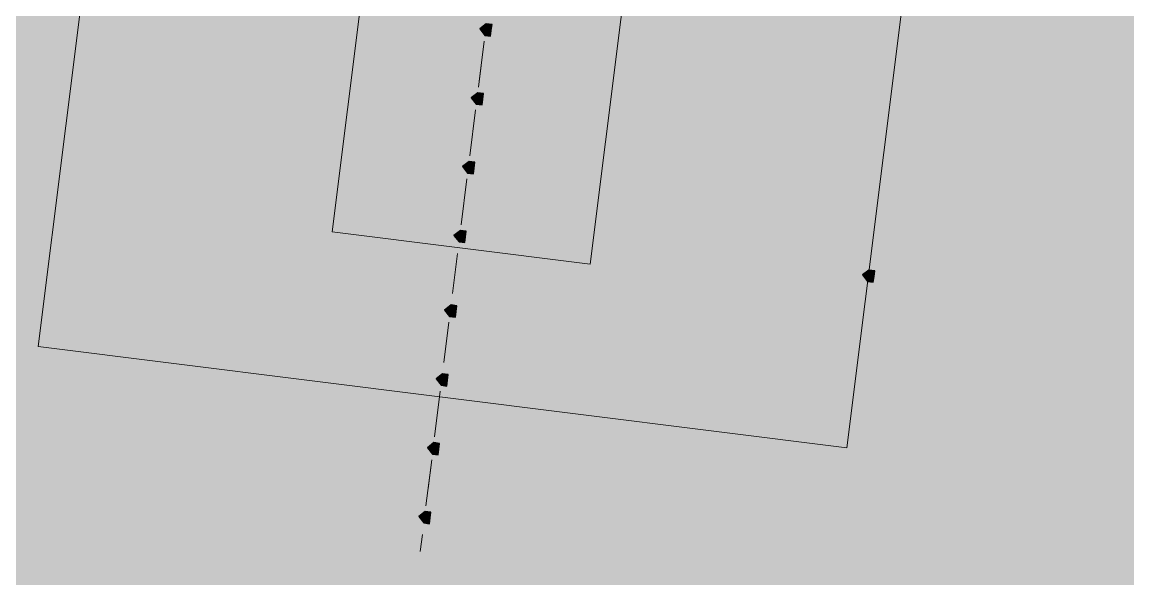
# Model space of a CAD drawing. Header units: metres. Extents: x -4 to 509425, y 7549 to 4732445.
# Drawn here: x 476040.436 to 476042.056, y 4719727.924 to 4719728.74 of the extents above; entities that cross this region are included whole.
import ezdxf

# ---------------------------------------------------------------- set-up
doc = ezdxf.new("R2010")
doc.units = ezdxf.units.M
doc.header["$LTSCALE"] = 0.01
doc.header["$MEASUREMENT"] = 0
doc.layers.get('0').update_dxf_attribs({"lineweight": 0})
doc.layers.add('_SUBESTACIÓN', color=1, linetype='Continuous')
doc.layers.add('SUBESTACION LA VID', color=253, linetype='Continuous')

# ---------------------------------------------------------------- blocks, each defined once
blk = doc.blocks.new('A$Cfff6051d')
at = {"layer": 'SUBESTACION LA VID', "transparency": 33554687}
h = blk.add_hatch(color=256, dxfattribs=at)
h.dxf.hatch_style = 2
h.paths.add_polyline_path([(476041.1232, 4719728.7276), (476041.1243, 4719728.736), (476041.1159, 4719728.7371), (476041.1064, 4719728.7298), (476041.1138, 4719728.7203), (476041.1222, 4719728.7192)])
h = blk.add_hatch(color=256, dxfattribs=at)
h.dxf.hatch_style = 2
h.paths.add_polyline_path([(476041.1232, 4719728.7276), (476041.1243, 4719728.736), (476041.1159, 4719728.7371), (476041.1064, 4719728.7298), (476041.1138, 4719728.7203), (476041.1222, 4719728.7192)])
h = blk.add_hatch(color=256, dxfattribs=at)
h.dxf.hatch_style = 2
h.paths.add_polyline_path([(476041.1232, 4719728.7276), (476041.1243, 4719728.736), (476041.1159, 4719728.7371), (476041.1064, 4719728.7298), (476041.1138, 4719728.7203), (476041.1222, 4719728.7192)])
h = blk.add_hatch(color=256, dxfattribs=at)
h.dxf.hatch_style = 2
h.paths.add_polyline_path([(476041.1106, 4719728.6268), (476041.1117, 4719728.6352), (476041.1033, 4719728.6363), (476041.0938, 4719728.6289), (476041.1012, 4719728.6195), (476041.1096, 4719728.6184)])
h = blk.add_hatch(color=256, dxfattribs=at)
h.dxf.hatch_style = 2
h.paths.add_polyline_path([(476041.1106, 4719728.6268), (476041.1117, 4719728.6352), (476041.1033, 4719728.6363), (476041.0938, 4719728.6289), (476041.1012, 4719728.6195), (476041.1096, 4719728.6184)])
h = blk.add_hatch(color=256, dxfattribs=at)
h.dxf.hatch_style = 2
h.paths.add_polyline_path([(476041.1106, 4719728.6268), (476041.1117, 4719728.6352), (476041.1033, 4719728.6363), (476041.0938, 4719728.6289), (476041.1012, 4719728.6195), (476041.1096, 4719728.6184)])
h = blk.add_hatch(color=256, dxfattribs=at)
h.dxf.hatch_style = 2
h.paths.add_polyline_path([(476041.098, 4719728.526), (476041.099, 4719728.5344), (476041.0906, 4719728.5355), (476041.0812, 4719728.5281), (476041.0885, 4719728.5187), (476041.0969, 4719728.5176)])
h = blk.add_hatch(color=256, dxfattribs=at)
h.dxf.hatch_style = 2
h.paths.add_polyline_path([(476041.098, 4719728.526), (476041.099, 4719728.5344), (476041.0906, 4719728.5355), (476041.0812, 4719728.5281), (476041.0885, 4719728.5187), (476041.0969, 4719728.5176)])
h = blk.add_hatch(color=256, dxfattribs=at)
h.dxf.hatch_style = 2
h.paths.add_polyline_path([(476041.098, 4719728.526), (476041.099, 4719728.5344), (476041.0906, 4719728.5355), (476041.0812, 4719728.5281), (476041.0885, 4719728.5187), (476041.0969, 4719728.5176)])
h = blk.add_hatch(color=256, dxfattribs=at)
h.dxf.hatch_style = 2
h.paths.add_polyline_path([(476041.0853, 4719728.4252), (476041.0864, 4719728.4336), (476041.078, 4719728.4347), (476041.0685, 4719728.4273), (476041.0759, 4719728.4179), (476041.0843, 4719728.4168)])
h = blk.add_hatch(color=256, dxfattribs=at)
h.dxf.hatch_style = 2
h.paths.add_polyline_path([(476041.0853, 4719728.4252), (476041.0864, 4719728.4336), (476041.078, 4719728.4347), (476041.0685, 4719728.4273), (476041.0759, 4719728.4179), (476041.0843, 4719728.4168)])
h = blk.add_hatch(color=256, dxfattribs=at)
h.dxf.hatch_style = 2
h.paths.add_polyline_path([(476041.0853, 4719728.4252), (476041.0864, 4719728.4336), (476041.078, 4719728.4347), (476041.0685, 4719728.4273), (476041.0759, 4719728.4179), (476041.0843, 4719728.4168)])
h = blk.add_hatch(color=256, dxfattribs=at)
h.dxf.hatch_style = 2
h.paths.add_polyline_path([(476041.6839, 4719728.3673), (476041.6849, 4719728.3757), (476041.6765, 4719728.3767), (476041.6671, 4719728.3694), (476041.6744, 4719728.3599), (476041.6828, 4719728.3589)])
h = blk.add_hatch(color=256, dxfattribs=at)
h.dxf.hatch_style = 2
h.paths.add_polyline_path([(476041.6839, 4719728.3673), (476041.6849, 4719728.3757), (476041.6765, 4719728.3767), (476041.6671, 4719728.3694), (476041.6744, 4719728.3599), (476041.6828, 4719728.3589)])
h = blk.add_hatch(color=256, dxfattribs=at)
h.dxf.hatch_style = 2
h.paths.add_polyline_path([(476041.0716, 4719728.316), (476041.0727, 4719728.3244), (476041.0643, 4719728.3255), (476041.0548, 4719728.3181), (476041.0622, 4719728.3087), (476041.0706, 4719728.3076)])
h = blk.add_hatch(color=256, dxfattribs=at)
h.dxf.hatch_style = 2
h.paths.add_polyline_path([(476041.0716, 4719728.316), (476041.0727, 4719728.3244), (476041.0643, 4719728.3255), (476041.0548, 4719728.3181), (476041.0622, 4719728.3087), (476041.0706, 4719728.3076)])
h = blk.add_hatch(color=256, dxfattribs=at)
h.dxf.hatch_style = 2
h.paths.add_polyline_path([(476041.0716, 4719728.316), (476041.0727, 4719728.3244), (476041.0643, 4719728.3255), (476041.0548, 4719728.3181), (476041.0622, 4719728.3087), (476041.0706, 4719728.3076)])
h = blk.add_hatch(color=256, dxfattribs=at)
h.dxf.hatch_style = 2
h.paths.add_polyline_path([(476041.059, 4719728.2152), (476041.0601, 4719728.2236), (476041.0517, 4719728.2247), (476041.0422, 4719728.2173), (476041.0496, 4719728.2079), (476041.058, 4719728.2068)])
h = blk.add_hatch(color=256, dxfattribs=at)
h.dxf.hatch_style = 2
h.paths.add_polyline_path([(476041.059, 4719728.2152), (476041.0601, 4719728.2236), (476041.0517, 4719728.2247), (476041.0422, 4719728.2173), (476041.0496, 4719728.2079), (476041.058, 4719728.2068)])
h = blk.add_hatch(color=256, dxfattribs=at)
h.dxf.hatch_style = 2
h.paths.add_polyline_path([(476041.059, 4719728.2152), (476041.0601, 4719728.2236), (476041.0517, 4719728.2247), (476041.0422, 4719728.2173), (476041.0496, 4719728.2079), (476041.058, 4719728.2068)])
h = blk.add_hatch(color=256, dxfattribs=at)
h.dxf.hatch_style = 2
h.paths.add_polyline_path([(476041.0464, 4719728.1144), (476041.0474, 4719728.1228), (476041.039, 4719728.1239), (476041.0296, 4719728.1165), (476041.0369, 4719728.1071), (476041.0453, 4719728.106)])
h = blk.add_hatch(color=256, dxfattribs=at)
h.dxf.hatch_style = 2
h.paths.add_polyline_path([(476041.0464, 4719728.1144), (476041.0474, 4719728.1228), (476041.039, 4719728.1239), (476041.0296, 4719728.1165), (476041.0369, 4719728.1071), (476041.0453, 4719728.106)])
h = blk.add_hatch(color=256, dxfattribs=at)
h.dxf.hatch_style = 2
h.paths.add_polyline_path([(476041.0464, 4719728.1144), (476041.0474, 4719728.1228), (476041.039, 4719728.1239), (476041.0296, 4719728.1165), (476041.0369, 4719728.1071), (476041.0453, 4719728.106)])
h = blk.add_hatch(color=256, dxfattribs=at)
h.dxf.hatch_style = 2
h.paths.add_polyline_path([(476041.0337, 4719728.0136), (476041.0348, 4719728.022), (476041.0264, 4719728.0231), (476041.0169, 4719728.0157), (476041.0243, 4719728.0063), (476041.0327, 4719728.0052)])
h = blk.add_hatch(color=256, dxfattribs=at)
h.dxf.hatch_style = 2
h.paths.add_polyline_path([(476041.0337, 4719728.0136), (476041.0348, 4719728.022), (476041.0264, 4719728.0231), (476041.0169, 4719728.0157), (476041.0243, 4719728.0063), (476041.0327, 4719728.0052)])
at = {"layer": 'SUBESTACION LA VID', "lineweight": 15}
for p, q in [((476041.1043, 4719728.6447), (476041.1127, 4719728.7119)), ((476041.1127, 4719728.7119), (476041.1054, 4719728.6531)), ((476041.1127, 4719728.7119), (476041.1054, 4719728.6531)), ((476041.1001, 4719728.6111), (476041.0917, 4719728.5439)), ((476041.1001, 4719728.6111), (476041.0917, 4719728.5439)), ((476041.0917, 4719728.5439), (476041.1001, 4719728.6111)), ((476041.0875, 4719728.5103), (476041.079, 4719728.4431)), ((476041.0875, 4719728.5103), (476041.079, 4719728.4431)), ((476041.079, 4719728.4431), (476041.0875, 4719728.5103)), ((476041.0738, 4719728.4011), (476041.0664, 4719728.3423)), ((476041.0738, 4719728.4011), (476041.0664, 4719728.3423)), ((476041.0664, 4719728.3423), (476041.0738, 4719728.4011)), ((476041.0611, 4719728.3003), (476041.0538, 4719728.2415)), ((476041.0611, 4719728.3003), (476041.0538, 4719728.2415)), ((476041.0538, 4719728.2415), (476041.0611, 4719728.3003)), ((476041.0485, 4719728.1995), (476041.0401, 4719728.1323)), ((476041.0485, 4719728.1995), (476041.0401, 4719728.1323)), ((476041.0401, 4719728.1323), (476041.0485, 4719728.1995)), ((476041.0359, 4719728.0987), (476041.0274, 4719728.0315)), ((476041.0359, 4719728.0987), (476041.0274, 4719728.0315)), ((476041.0306, 4719728.0567), (476041.0359, 4719728.0987)), ((476041.0222, 4719727.9895), (476041.019, 4719727.9643)), ((476041.0222, 4719727.9895), (476041.019, 4719727.9643))]:
    blk.add_line(p, q, dxfattribs=at)
for points in [[(476041.2936, 4719729.4742), (476041.4028, 4719729.4605), (476041.268, 4719728.3853), (476040.89, 4719728.4327), (476041.0248, 4719729.5079), (476041.134, 4719729.4942)], [(476041.2936, 4719729.4742), (476041.4028, 4719729.4605), (476041.268, 4719728.3853), (476040.89, 4719728.4327), (476041.0248, 4719729.5079), (476041.134, 4719729.4942)], [(476041.3217, 4719728.8137), (476041.725, 4719728.7631), (476041.6439, 4719728.1163), (476040.4594, 4719728.2648), (476040.5405, 4719728.9116), (476040.9437, 4719728.8611)], [(476041.3217, 4719728.8137), (476041.725, 4719728.7631), (476041.6439, 4719728.1163), (476040.4594, 4719728.2648), (476040.5405, 4719728.9116), (476040.9437, 4719728.8611)]]:
    blk.add_lwpolyline(points, dxfattribs=at)
at = {"layer": 'SUBESTACION LA VID'}
for points in [[(476041.1232, 4719728.7276), (476041.1243, 4719728.736), (476041.1159, 4719728.7371), (476041.1064, 4719728.7298), (476041.1138, 4719728.7203), (476041.1222, 4719728.7192)], [(476041.1232, 4719728.7276), (476041.1243, 4719728.736), (476041.1159, 4719728.7371), (476041.1064, 4719728.7298), (476041.1138, 4719728.7203), (476041.1222, 4719728.7192)], [(476041.1232, 4719728.7276), (476041.1243, 4719728.736), (476041.1159, 4719728.7371), (476041.1064, 4719728.7298), (476041.1138, 4719728.7203), (476041.1222, 4719728.7192)], [(476041.1106, 4719728.6268), (476041.1117, 4719728.6352), (476041.1033, 4719728.6363), (476041.0938, 4719728.6289), (476041.1012, 4719728.6195), (476041.1096, 4719728.6184)], [(476041.1106, 4719728.6268), (476041.1117, 4719728.6352), (476041.1033, 4719728.6363), (476041.0938, 4719728.6289), (476041.1012, 4719728.6195), (476041.1096, 4719728.6184)], [(476041.1106, 4719728.6268), (476041.1117, 4719728.6352), (476041.1033, 4719728.6363), (476041.0938, 4719728.6289), (476041.1012, 4719728.6195), (476041.1096, 4719728.6184)], [(476041.098, 4719728.526), (476041.099, 4719728.5344), (476041.0906, 4719728.5355), (476041.0812, 4719728.5281), (476041.0885, 4719728.5187), (476041.0969, 4719728.5176)], [(476041.098, 4719728.526), (476041.099, 4719728.5344), (476041.0906, 4719728.5355), (476041.0812, 4719728.5281), (476041.0885, 4719728.5187), (476041.0969, 4719728.5176)], [(476041.098, 4719728.526), (476041.099, 4719728.5344), (476041.0906, 4719728.5355), (476041.0812, 4719728.5281), (476041.0885, 4719728.5187), (476041.0969, 4719728.5176)], [(476041.0853, 4719728.4252), (476041.0864, 4719728.4336), (476041.078, 4719728.4347), (476041.0685, 4719728.4273), (476041.0759, 4719728.4179), (476041.0843, 4719728.4168)], [(476041.0853, 4719728.4252), (476041.0864, 4719728.4336), (476041.078, 4719728.4347), (476041.0685, 4719728.4273), (476041.0759, 4719728.4179), (476041.0843, 4719728.4168)], [(476041.0853, 4719728.4252), (476041.0864, 4719728.4336), (476041.078, 4719728.4347), (476041.0685, 4719728.4273), (476041.0759, 4719728.4179), (476041.0843, 4719728.4168)], [(476041.6839, 4719728.3673), (476041.6849, 4719728.3757), (476041.6765, 4719728.3767), (476041.6671, 4719728.3694), (476041.6744, 4719728.3599), (476041.6828, 4719728.3589)], [(476041.6839, 4719728.3673), (476041.6849, 4719728.3757), (476041.6765, 4719728.3767), (476041.6671, 4719728.3694), (476041.6744, 4719728.3599), (476041.6828, 4719728.3589)], [(476041.0716, 4719728.316), (476041.0727, 4719728.3244), (476041.0643, 4719728.3255), (476041.0548, 4719728.3181), (476041.0622, 4719728.3087), (476041.0706, 4719728.3076)], [(476041.0716, 4719728.316), (476041.0727, 4719728.3244), (476041.0643, 4719728.3255), (476041.0548, 4719728.3181), (476041.0622, 4719728.3087), (476041.0706, 4719728.3076)], [(476041.0716, 4719728.316), (476041.0727, 4719728.3244), (476041.0643, 4719728.3255), (476041.0548, 4719728.3181), (476041.0622, 4719728.3087), (476041.0706, 4719728.3076)], [(476041.059, 4719728.2152), (476041.0601, 4719728.2236), (476041.0517, 4719728.2247), (476041.0422, 4719728.2173), (476041.0496, 4719728.2079), (476041.058, 4719728.2068)], [(476041.059, 4719728.2152), (476041.0601, 4719728.2236), (476041.0517, 4719728.2247), (476041.0422, 4719728.2173), (476041.0496, 4719728.2079), (476041.058, 4719728.2068)], [(476041.059, 4719728.2152), (476041.0601, 4719728.2236), (476041.0517, 4719728.2247), (476041.0422, 4719728.2173), (476041.0496, 4719728.2079), (476041.058, 4719728.2068)], [(476041.0464, 4719728.1144), (476041.0474, 4719728.1228), (476041.039, 4719728.1239), (476041.0296, 4719728.1165), (476041.0369, 4719728.1071), (476041.0453, 4719728.106)], [(476041.0464, 4719728.1144), (476041.0474, 4719728.1228), (476041.039, 4719728.1239), (476041.0296, 4719728.1165), (476041.0369, 4719728.1071), (476041.0453, 4719728.106)], [(476041.0464, 4719728.1144), (476041.0474, 4719728.1228), (476041.039, 4719728.1239), (476041.0296, 4719728.1165), (476041.0369, 4719728.1071), (476041.0453, 4719728.106)], [(476041.0337, 4719728.0136), (476041.0348, 4719728.022), (476041.0264, 4719728.0231), (476041.0169, 4719728.0157), (476041.0243, 4719728.0063), (476041.0327, 4719728.0052)], [(476041.0337, 4719728.0136), (476041.0348, 4719728.022), (476041.0264, 4719728.0231), (476041.0169, 4719728.0157), (476041.0243, 4719728.0063), (476041.0327, 4719728.0052)]]:
    blk.add_lwpolyline(points, close=True, dxfattribs=at)
at = {"layer": 'SUBESTACION LA VID', "lineweight": 0}
for points in [[(476041.1232, 4719728.7276), (476041.1243, 4719728.736), (476041.1159, 4719728.7371), (476041.1064, 4719728.7298), (476041.1138, 4719728.7203), (476041.1222, 4719728.7192)], [(476041.1232, 4719728.7276), (476041.1243, 4719728.736), (476041.1159, 4719728.7371), (476041.1064, 4719728.7298), (476041.1138, 4719728.7203), (476041.1222, 4719728.7192)], [(476041.1232, 4719728.7276), (476041.1243, 4719728.736), (476041.1159, 4719728.7371), (476041.1064, 4719728.7298), (476041.1138, 4719728.7203), (476041.1222, 4719728.7192)], [(476041.1106, 4719728.6268), (476041.1117, 4719728.6352), (476041.1033, 4719728.6363), (476041.0938, 4719728.6289), (476041.1012, 4719728.6195), (476041.1096, 4719728.6184)], [(476041.1106, 4719728.6268), (476041.1117, 4719728.6352), (476041.1033, 4719728.6363), (476041.0938, 4719728.6289), (476041.1012, 4719728.6195), (476041.1096, 4719728.6184)], [(476041.1106, 4719728.6268), (476041.1117, 4719728.6352), (476041.1033, 4719728.6363), (476041.0938, 4719728.6289), (476041.1012, 4719728.6195), (476041.1096, 4719728.6184)], [(476041.098, 4719728.526), (476041.099, 4719728.5344), (476041.0906, 4719728.5355), (476041.0812, 4719728.5281), (476041.0885, 4719728.5187), (476041.0969, 4719728.5176)], [(476041.098, 4719728.526), (476041.099, 4719728.5344), (476041.0906, 4719728.5355), (476041.0812, 4719728.5281), (476041.0885, 4719728.5187), (476041.0969, 4719728.5176)], [(476041.098, 4719728.526), (476041.099, 4719728.5344), (476041.0906, 4719728.5355), (476041.0812, 4719728.5281), (476041.0885, 4719728.5187), (476041.0969, 4719728.5176)], [(476041.0853, 4719728.4252), (476041.0864, 4719728.4336), (476041.078, 4719728.4347), (476041.0685, 4719728.4273), (476041.0759, 4719728.4179), (476041.0843, 4719728.4168)], [(476041.0853, 4719728.4252), (476041.0864, 4719728.4336), (476041.078, 4719728.4347), (476041.0685, 4719728.4273), (476041.0759, 4719728.4179), (476041.0843, 4719728.4168)], [(476041.0853, 4719728.4252), (476041.0864, 4719728.4336), (476041.078, 4719728.4347), (476041.0685, 4719728.4273), (476041.0759, 4719728.4179), (476041.0843, 4719728.4168)], [(476041.6839, 4719728.3673), (476041.6849, 4719728.3757), (476041.6765, 4719728.3767), (476041.6671, 4719728.3694), (476041.6744, 4719728.3599), (476041.6828, 4719728.3589)], [(476041.6839, 4719728.3673), (476041.6849, 4719728.3757), (476041.6765, 4719728.3767), (476041.6671, 4719728.3694), (476041.6744, 4719728.3599), (476041.6828, 4719728.3589)], [(476041.0716, 4719728.316), (476041.0727, 4719728.3244), (476041.0643, 4719728.3255), (476041.0548, 4719728.3181), (476041.0622, 4719728.3087), (476041.0706, 4719728.3076)], [(476041.0716, 4719728.316), (476041.0727, 4719728.3244), (476041.0643, 4719728.3255), (476041.0548, 4719728.3181), (476041.0622, 4719728.3087), (476041.0706, 4719728.3076)], [(476041.0716, 4719728.316), (476041.0727, 4719728.3244), (476041.0643, 4719728.3255), (476041.0548, 4719728.3181), (476041.0622, 4719728.3087), (476041.0706, 4719728.3076)], [(476041.059, 4719728.2152), (476041.0601, 4719728.2236), (476041.0517, 4719728.2247), (476041.0422, 4719728.2173), (476041.0496, 4719728.2079), (476041.058, 4719728.2068)], [(476041.059, 4719728.2152), (476041.0601, 4719728.2236), (476041.0517, 4719728.2247), (476041.0422, 4719728.2173), (476041.0496, 4719728.2079), (476041.058, 4719728.2068)], [(476041.059, 4719728.2152), (476041.0601, 4719728.2236), (476041.0517, 4719728.2247), (476041.0422, 4719728.2173), (476041.0496, 4719728.2079), (476041.058, 4719728.2068)], [(476041.0464, 4719728.1144), (476041.0474, 4719728.1228), (476041.039, 4719728.1239), (476041.0296, 4719728.1165), (476041.0369, 4719728.1071), (476041.0453, 4719728.106)], [(476041.0464, 4719728.1144), (476041.0474, 4719728.1228), (476041.039, 4719728.1239), (476041.0296, 4719728.1165), (476041.0369, 4719728.1071), (476041.0453, 4719728.106)], [(476041.0464, 4719728.1144), (476041.0474, 4719728.1228), (476041.039, 4719728.1239), (476041.0296, 4719728.1165), (476041.0369, 4719728.1071), (476041.0453, 4719728.106)], [(476041.0337, 4719728.0136), (476041.0348, 4719728.022), (476041.0264, 4719728.0231), (476041.0169, 4719728.0157), (476041.0243, 4719728.0063), (476041.0327, 4719728.0052)], [(476041.0337, 4719728.0136), (476041.0348, 4719728.022), (476041.0264, 4719728.0231), (476041.0169, 4719728.0157), (476041.0243, 4719728.0063), (476041.0327, 4719728.0052)]]:
    blk.add_lwpolyline(points, close=True, dxfattribs=at)

msp = doc.modelspace()

# ---------------------------------------------------------------- hatches: boundary and pattern name
at = {"layer": '_SUBESTACIÓN', "transparency": 33554559}
h = msp.add_hatch(color=1, dxfattribs=at)
h.dxf.hatch_style = 1
h.paths.add_polyline_path([(475968.6399, 4719805.825), (476089.9386, 4719790.615), (476078.1686, 4719696.74), (475956.8686, 4719711.9502)])

# ---------------------------------------------------------------- block references
at = {"linetype": 'Continuous'}
msp.add_blockref('A$Cfff6051d', (0, 0), dxfattribs=at)

doc.saveas('drawing.dxf')
